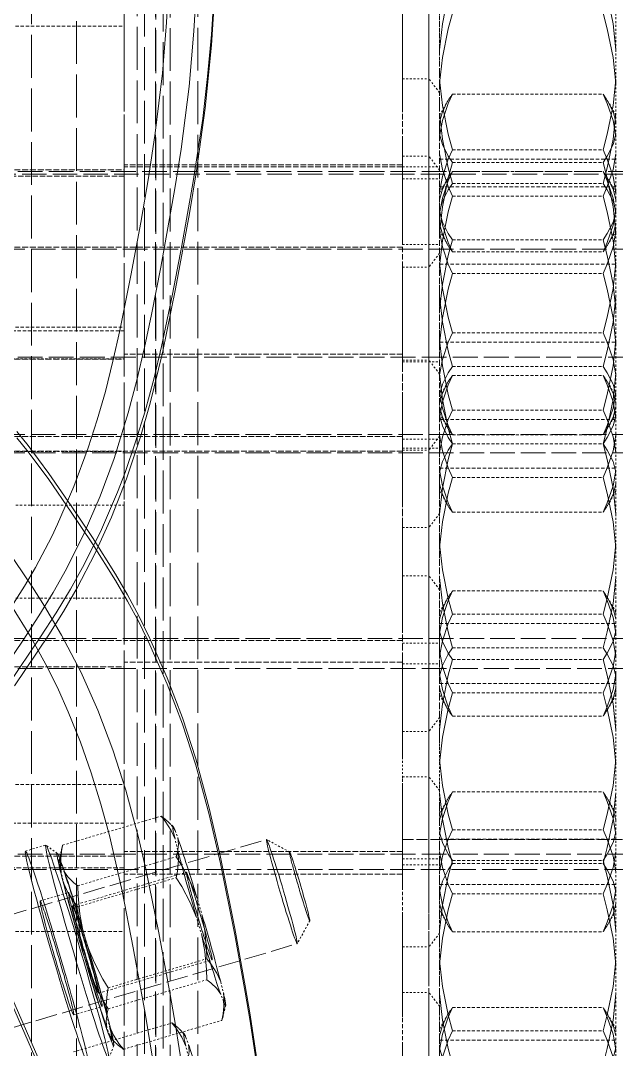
# Model space of a CAD drawing. Header units: millimetres. Extents: x 2647 to 34760, y 2046 to 24755.
# Drawn here: x 14327.1 to 14359.2, y 11666.8 to 11722.3 of the extents above; entities that cross this region are included whole.
import ezdxf

# ---------------------------------------------------------------- set-up
doc = ezdxf.new("R2010")
doc.units = ezdxf.units.MM
doc.linetypes.add('DASHED', pattern=[15, 12, -3])

# ---------------------------------------------------------------- blocks, each defined once
blk = doc.blocks.new('A$C637D7238')
at = {"color": 7, "linetype": 'DASHED', "lineweight": 13, "ltscale": 0.464721}
for p, q in [((198.301, 1132.197), (198.301, 1411.03)), ((213.301, 1132.197), (213.301, 1411.03))]:
    blk.add_line(p, q, dxfattribs=at)
at = {"color": 7, "linetype": 'DASHED', "lineweight": 13, "ltscale": 0.192323}
blk.add_line((193.301, 1399.766), (193.301, 1284.373), dxfattribs=at)
at = {"color": 7, "linetype": 'DASHED', "lineweight": 13, "ltscale": 0.192321}
blk.add_line((195.729, 1397.633), (195.729, 1282.241), dxfattribs=at)
at = {"color": 7, "linetype": 'DASHED', "lineweight": 13, "ltscale": 0.106987}
blk.add_line((198.301, 1316.909), (198.301, 1381.101), dxfattribs=at)
at = {"color": 7, "linetype": 'DASHED', "lineweight": 13, "ltscale": 0.192269}
for p, q in [((199.99, 1377.063), (199.99, 1261.701)), ((199.998, 1376.937), (199.998, 1261.576))]:
    blk.add_line(p, q, dxfattribs=at)
at = {"color": 7, "linetype": 'DASHED', "lineweight": 13, "ltscale": 0.192265}
blk.add_line((199.392, 1376.022), (199.392, 1260.663), dxfattribs=at)
at = {"color": 7, "linetype": 'DASHED', "lineweight": 13, "ltscale": 0.192257}
blk.add_line((199.004, 1374.23), (199.004, 1258.876), dxfattribs=at)
at = {"color": 7, "linetype": 'DASHED', "lineweight": 13, "ltscale": 0.192253}
blk.add_line((200.394, 1373.405), (200.394, 1258.054), dxfattribs=at)
at = {"color": 7, "linetype": 'DASHED', "lineweight": 13, "ltscale": 0.030065}
for p, q in [((214.725, 1348.834), (214.725, 1366.873)), ((214.725, 1346.873), (214.725, 1364.912)), ((214.725, 1334.808), (214.725, 1352.847)), ((214.725, 1332.847), (214.725, 1350.886)), ((214.725, 1312.207), (214.725, 1330.246)), ((214.725, 1310.246), (214.725, 1328.285))]:
    blk.add_line(p, q, dxfattribs=at)
at = {"color": 7, "linetype": 'DASHED', "lineweight": 13, "ltscale": 0.017611}
blk.add_line((215.301, 1355.505), (215.301, 1366.071), dxfattribs=at)
at = {"color": 7, "linetype": 'DASHED', "lineweight": 13, "ltscale": 0.19221}
for p, q in [((200.769, 1365.518), (200.769, 1250.192)), ((202.269, 1365.539), (202.269, 1250.213))]:
    blk.add_line(p, q, dxfattribs=at)
at = {"color": 7, "linetype": 'DASHED', "lineweight": 13, "ltscale": 0.016544}
blk.add_line((213.301, 1355.394), (213.301, 1365.321), dxfattribs=at)
at = {"color": 7, "linetype": 'DASHED', "lineweight": 13, "ltscale": 0.008855}
for p, q in [((215.301, 1358.576), (215.301, 1363.889)), ((224.801, 1358.576), (224.801, 1363.889)), ((215.301, 1348.72), (215.301, 1354.033)), ((224.801, 1348.72), (224.801, 1354.033)), ((215.301, 1333.565), (215.301, 1338.878)), ((224.801, 1333.565), (224.801, 1338.878)), ((215.301, 1311.121), (215.301, 1316.434)), ((224.801, 1311.121), (224.801, 1316.434))]:
    blk.add_line(p, q, dxfattribs=at)
at = {"color": 7, "linetype": 'DASHED', "lineweight": 13, "ltscale": 0.014882}
for p, q in [((189.372, 1359.856), (198.301, 1359.856)), ((189.372, 1343.63), (198.301, 1343.63)), ((198.301, 1343.432), (189.372, 1343.432)), ((189.372, 1318.995), (198.301, 1318.995)), ((198.301, 1316.909), (189.372, 1316.909)), ((189.372, 1311.076), (198.301, 1311.076))]:
    blk.add_line(p, q, dxfattribs=at)
at = {"color": 7, "linetype": 'DASHED', "lineweight": 13, "ltscale": 0.00266}
for p, q in [((215.301, 1358.576), (215.301, 1356.98)), ((224.801, 1358.576), (224.801, 1356.98)), ((215.301, 1348.72), (215.301, 1347.124)), ((224.801, 1348.72), (224.801, 1347.124)), ((215.301, 1333.565), (215.301, 1331.969)), ((224.801, 1333.565), (224.801, 1331.969)), ((215.301, 1321.949), (215.301, 1320.353)), ((224.801, 1321.949), (224.801, 1320.353)), ((215.301, 1311.121), (215.301, 1309.526)), ((224.801, 1311.121), (224.801, 1309.526))]:
    blk.add_line(p, q, dxfattribs=at)
at = {"color": 7, "linetype": 'DASHED', "lineweight": 13, "ltscale": 0.001383}
for p, q in [((213.301, 1356.188), (213.301, 1357.017)), ((213.301, 1341.032), (213.301, 1341.862))]:
    blk.add_line(p, q, dxfattribs=at)
at = {"color": 7, "linetype": 'DASHED', "lineweight": 13, "ltscale": 0.002374}
for p, q in [((213.301, 1357.017), (214.725, 1357.017)), ((213.301, 1352.847), (214.725, 1352.847)), ((213.301, 1346.873), (214.725, 1346.873)), ((213.301, 1341.862), (214.725, 1341.862)), ((213.301, 1337.017), (214.725, 1337.017)), ((213.301, 1332.847), (214.725, 1332.847)), ((213.301, 1330.246), (214.725, 1330.246)), ((213.301, 1321.862), (214.725, 1321.862)), ((213.301, 1319.418), (214.725, 1319.418)), ((213.301, 1310.246), (214.725, 1310.246)), ((213.301, 1307.801), (214.725, 1307.801))]:
    blk.add_line(p, q, dxfattribs=at)
at = {"color": 7, "linetype": 'DASHED', "lineweight": 13, "ltscale": 0.031951}
for p, q in [((214.725, 1337.847), (214.725, 1357.017)), ((214.725, 1337.017), (214.725, 1356.188))]:
    blk.add_line(p, q, dxfattribs=at)
at = {"color": 7, "linetype": 'DASHED', "lineweight": 13, "ltscale": 0.001576}
for p, q in [((215.301, 1356.267), (214.725, 1357.017)), ((215.301, 1352.097), (214.725, 1352.847)), ((215.301, 1347.623), (214.725, 1346.873)), ((215.301, 1341.112), (214.725, 1341.862)), ((215.301, 1337.767), (214.725, 1337.017)), ((215.301, 1333.597), (214.725, 1332.847)), ((215.301, 1329.496), (214.725, 1330.246)), ((215.301, 1310.996), (214.725, 1310.246)), ((215.301, 1307.051), (214.725, 1307.801))]:
    blk.add_line(p, q, dxfattribs=at)
at = {"color": 7, "linetype": 'DASHED', "lineweight": 13, "ltscale": 0.001188}
blk.add_line((215.301, 1356.267), (215.301, 1356.98), dxfattribs=at)
at = {"color": 7, "linetype": 'DASHED', "lineweight": 13, "ltscale": 0.003204}
blk.add_line((224.801, 1355.057), (224.801, 1356.98), dxfattribs=at)
at = {"color": 7, "linetype": 'DASHED', "lineweight": 13, "ltscale": 0.024785}
blk.add_line((213.301, 1341.317), (213.301, 1356.188), dxfattribs=at)
at = {"color": 7, "linetype": 'DASHED', "lineweight": 13, "ltscale": 0.001279}
for p, q in [((215.301, 1355.5), (215.301, 1356.267)), ((215.301, 1340.345), (215.301, 1341.112))]:
    blk.add_line(p, q, dxfattribs=at)
at = {"color": 7, "linetype": 'DASHED', "lineweight": 13, "ltscale": 0.001316}
for p, q in [((215.301, 1355.057), (215.696, 1355.741)), ((224.801, 1355.057), (224.406, 1355.741)), ((215.301, 1350.887), (215.696, 1351.571)), ((224.801, 1350.887), (224.406, 1351.571)), ((215.301, 1348.833), (215.696, 1348.149)), ((224.801, 1348.833), (224.406, 1348.149)), ((215.301, 1339.902), (215.696, 1340.586)), ((224.801, 1339.902), (224.406, 1340.586)), ((215.301, 1338.977), (215.696, 1338.293)), ((224.801, 1338.977), (224.406, 1338.293)), ((215.301, 1334.807), (215.696, 1334.123)), ((224.801, 1334.807), (224.406, 1334.123)), ((215.301, 1328.286), (215.696, 1328.97)), ((224.801, 1328.286), (224.406, 1328.97)), ((215.301, 1323.822), (215.696, 1323.138)), ((224.801, 1323.822), (224.406, 1323.138)), ((215.301, 1317.459), (215.696, 1318.143)), ((224.801, 1317.459), (224.406, 1318.143)), ((215.301, 1312.206), (215.696, 1311.522)), ((224.801, 1312.206), (224.406, 1311.522)), ((215.301, 1305.841), (215.696, 1306.525)), ((224.801, 1305.841), (224.406, 1306.525))]:
    blk.add_line(p, q, dxfattribs=at)
at = {"color": 7, "linetype": 'DASHED', "lineweight": 13, "ltscale": 0.013529}
for p, q in [((215.992, 1356.195), (224.109, 1356.195)), ((215.992, 1353.189), (224.109, 1353.189)), ((215.992, 1352.511), (224.109, 1352.511)), ((215.992, 1352.026), (224.109, 1352.026)), ((215.992, 1351.379), (224.109, 1351.379)), ((215.992, 1350.701), (224.109, 1350.701)), ((215.992, 1348.342), (224.109, 1348.342)), ((215.992, 1347.694), (224.109, 1347.694)), ((215.992, 1346.531), (224.109, 1346.531)), ((215.992, 1343.333), (224.109, 1343.333)), ((215.992, 1341.523), (224.109, 1341.523)), ((215.992, 1341.04), (224.109, 1341.04)), ((215.992, 1339.163), (224.109, 1339.163)), ((215.992, 1337.839), (224.109, 1337.839)), ((215.992, 1337.356), (224.109, 1337.356)), ((215.992, 1337.353), (224.109, 1337.353)), ((215.992, 1335.546), (224.109, 1335.546)), ((215.992, 1333.669), (224.109, 1333.669)), ((215.992, 1329.425), (224.109, 1329.425)), ((215.992, 1328.178), (224.109, 1328.178)), ((215.992, 1326.368), (224.109, 1326.368)), ((215.992, 1325.74), (224.109, 1325.74)), ((215.992, 1323.93), (224.109, 1323.93)), ((215.992, 1322.684), (224.109, 1322.684)), ((215.992, 1318.597), (224.109, 1318.597)), ((215.992, 1316.562), (224.109, 1316.562)), ((215.992, 1314.913), (224.109, 1314.913)), ((215.992, 1314.752), (224.109, 1314.752)), ((215.992, 1313.103), (224.109, 1313.103)), ((215.992, 1311.068), (224.109, 1311.068)), ((215.992, 1306.979), (224.109, 1306.979)), ((215.992, 1305.734), (224.109, 1305.734))]:
    blk.add_line(p, q, dxfattribs=at)
at = {"color": 7, "linetype": 'DASHED', "lineweight": 13, "ltscale": 0.025229}
blk.add_line((215.301, 1340.363), (215.301, 1355.5), dxfattribs=at)
at = {"color": 7, "linetype": 'DASHED', "lineweight": 13, "ltscale": 0.000639343}
for p, q in [((215.301, 1354.674), (215.301, 1355.057)), ((224.801, 1354.674), (224.801, 1355.057)), ((215.301, 1339.519), (215.301, 1339.902)), ((224.801, 1339.519), (224.801, 1339.902))]:
    blk.add_line(p, q, dxfattribs=at)
at = {"color": 7, "linetype": 'DASHED', "lineweight": 13, "ltscale": 0.001068}
for p, q in [((215.301, 1354.674), (215.301, 1354.033)), ((224.801, 1354.674), (224.801, 1354.033)), ((215.301, 1339.519), (215.301, 1338.878)), ((224.801, 1339.519), (224.801, 1338.878))]:
    blk.add_line(p, q, dxfattribs=at)
at = {"color": 7, "linetype": 'DASHED', "lineweight": 13, "ltscale": 0.015833}
for p, q in [((215.301, 1352.685), (224.801, 1352.685)), ((215.301, 1351.205), (224.801, 1351.205)), ((215.301, 1347.035), (224.801, 1347.035)), ((215.301, 1342.829), (224.801, 1342.829)), ((215.301, 1338.659), (224.801, 1338.659)), ((215.301, 1336.05), (224.801, 1336.05)), ((215.301, 1327.674), (224.801, 1327.674)), ((215.301, 1324.434), (224.801, 1324.434)), ((215.301, 1316.058), (224.801, 1316.058)), ((215.301, 1313.606), (224.801, 1313.606)), ((215.301, 1305.23), (224.801, 1305.23))]:
    blk.add_line(p, q, dxfattribs=at)
at = {"color": 7, "linetype": 'DASHED', "lineweight": 13, "ltscale": 0.111667}
for p, q in [((240.801, 1352.017), (173.801, 1352.017)), ((240.801, 1342.017), (173.801, 1342.017)), ((240.801, 1325.246), (173.801, 1325.246)), ((240.801, 1315.246), (173.801, 1315.246))]:
    blk.add_line(p, q, dxfattribs=at)
at = {"color": 7, "linetype": 'DASHED', "lineweight": 13, "ltscale": 0.11017}
for p, q in [((177.923, 1351.873), (244.025, 1351.873)), ((177.923, 1314.418), (244.025, 1314.418))]:
    blk.add_line(p, q, dxfattribs=at)
at = {"color": 7, "linetype": 'DASHED', "lineweight": 13, "ltscale": 0.026667}
for p, q in [((182.301, 1352.117), (198.301, 1352.117)), ((182.301, 1347.947), (198.301, 1347.947)), ((182.301, 1341.917), (198.301, 1341.917)), ((182.301, 1337.747), (198.301, 1337.747)), ((182.301, 1336.962), (198.301, 1336.962)), ((182.301, 1326.762), (198.301, 1326.762)), ((182.301, 1325.346), (198.301, 1325.346)), ((182.301, 1315.146), (198.301, 1315.146))]:
    blk.add_line(p, q, dxfattribs=at)
at = {"color": 7, "linetype": 'DASHED', "lineweight": 13, "ltscale": 0.025}
for p, q in [((213.301, 1352.386), (198.301, 1352.386)), ((213.301, 1352.275), (198.301, 1352.275)), ((213.301, 1347.947), (198.301, 1347.947)), ((213.301, 1342.186), (198.301, 1342.186)), ((213.301, 1337.747), (198.301, 1337.747)), ((213.301, 1336.962), (198.301, 1336.962)), ((213.301, 1326.762), (198.301, 1326.762)), ((213.301, 1325.583), (198.301, 1325.583)), ((213.301, 1315.383), (198.301, 1315.383)), ((213.301, 1314.172), (198.301, 1314.172))]:
    blk.add_line(p, q, dxfattribs=at)
at = {"color": 7, "linetype": 'DASHED', "lineweight": 13, "ltscale": 0.003333}
for p, q in [((213.301, 1352.267), (215.301, 1352.267)), ((213.301, 1351.623), (215.301, 1351.623)), ((213.301, 1348.097), (215.301, 1348.097)), ((213.301, 1341.767), (215.301, 1341.767)), ((213.301, 1337.597), (215.301, 1337.597)), ((213.301, 1337.112), (215.301, 1337.112)), ((213.301, 1326.612), (215.301, 1326.612)), ((213.301, 1325.496), (215.301, 1325.496)), ((213.301, 1314.996), (215.301, 1314.996)), ((213.301, 1314.668), (215.301, 1314.668))]:
    blk.add_line(p, q, dxfattribs=at)
at = {"color": 7, "linetype": 'DASHED', "lineweight": 13, "ltscale": 0.023993}
blk.add_line((198.301, 1351.773), (183.905, 1351.773), dxfattribs=at)
at = {"color": 7, "linetype": 'DASHED', "lineweight": 13, "ltscale": 0.11}
for p, q in [((240.801, 1347.847), (174.801, 1347.847)), ((240.801, 1337.847), (174.801, 1337.847)), ((240.801, 1336.862), (174.801, 1336.862)), ((240.801, 1326.862), (174.801, 1326.862))]:
    blk.add_line(p, q, dxfattribs=at)
at = {"color": 7, "linetype": 'DASHED', "lineweight": 13, "ltscale": 0.01002}
blk.add_line((215.301, 1341.112), (215.301, 1347.124), dxfattribs=at)
at = {"color": 7, "linetype": 'DASHED', "lineweight": 13, "ltscale": 0.010101}
for p, q in [((224.801, 1341.064), (224.801, 1347.124)), ((215.301, 1325.908), (215.301, 1331.969)), ((224.801, 1325.908), (224.801, 1331.969)), ((215.301, 1303.465), (215.301, 1309.526)), ((224.801, 1303.465), (224.801, 1309.526))]:
    blk.add_line(p, q, dxfattribs=at)
at = {"color": 7, "linetype": 'DASHED', "lineweight": 13, "ltscale": 0.010047}
for p, q in [((192.272, 1341.94), (198.301, 1341.94)), ((192.272, 1336.94), (198.301, 1336.94))]:
    blk.add_line(p, q, dxfattribs=at)
at = {"color": 7, "linetype": 'DASHED', "lineweight": 13, "ltscale": 0.03195}
for p, q in [((214.725, 1322.692), (214.725, 1341.862)), ((213.301, 1321.862), (213.301, 1341.032)), ((214.725, 1321.862), (214.725, 1341.032))]:
    blk.add_line(p, q, dxfattribs=at)
at = {"color": 7, "linetype": 'DASHED', "lineweight": 13, "ltscale": 0.001592}
for p, q in [((224.801, 1341.064), (224.801, 1340.108)), ((215.301, 1325.908), (215.301, 1324.953)), ((224.801, 1325.908), (224.801, 1324.953))]:
    blk.add_line(p, q, dxfattribs=at)
at = {"color": 7, "linetype": 'DASHED', "lineweight": 13, "ltscale": 0.029554}
blk.add_line((215.301, 1322.612), (215.301, 1340.345), dxfattribs=at)
at = {"color": 7, "linetype": 'DASHED', "lineweight": 13, "ltscale": 0.000343704}
blk.add_line((224.801, 1339.902), (224.801, 1340.108), dxfattribs=at)
at = {"color": 7, "linetype": 'DASHED', "lineweight": 13, "ltscale": 0.010105}
for p, q in [((192.238, 1334.047), (198.301, 1334.047)), ((192.238, 1329.047), (198.301, 1329.047))]:
    blk.add_line(p, q, dxfattribs=at)
at = {"color": 7, "linetype": 'DASHED', "lineweight": 13, "ltscale": 0.001886}
for p, q in [((215.301, 1323.822), (215.301, 1324.953)), ((224.801, 1323.822), (224.801, 1324.953))]:
    blk.add_line(p, q, dxfattribs=at)
at = {"color": 7, "linetype": 'DASHED', "lineweight": 13, "ltscale": 0.005132}
blk.add_line((224.801, 1321.949), (224.801, 1325.028), dxfattribs=at)
at = {"color": 7, "linetype": 'DASHED', "lineweight": 13, "ltscale": 0.001575}
for p, q in [((215.301, 1322.612), (214.725, 1321.862)), ((215.301, 1318.669), (214.725, 1319.418))]:
    blk.add_line(p, q, dxfattribs=at)
at = {"color": 7, "linetype": 'DASHED', "lineweight": 13, "ltscale": 0.009153}
blk.add_line((215.301, 1317.12), (215.301, 1322.612), dxfattribs=at)
at = {"color": 7, "linetype": 'DASHED', "lineweight": 13, "ltscale": 0.001105}
blk.add_line((215.301, 1321.949), (215.301, 1322.612), dxfattribs=at)
at = {"color": 7, "linetype": 'DASHED', "lineweight": 13, "ltscale": 0.005157}
blk.add_line((213.301, 1318.767), (213.301, 1321.862), dxfattribs=at)
at = {"color": 7, "linetype": 'DASHED', "lineweight": 13, "ltscale": 0.00282}
blk.add_line((215.301, 1318.661), (215.301, 1320.353), dxfattribs=at)
at = {"color": 7, "linetype": 'DASHED', "lineweight": 13, "ltscale": 0.004825}
blk.add_line((224.801, 1317.458), (224.801, 1320.353), dxfattribs=at)
at = {"color": 7, "linetype": 'DASHED', "lineweight": 13, "ltscale": 0.014781}
blk.add_line((213.301, 1310.55), (213.301, 1319.418), dxfattribs=at)
at = {"color": 7, "linetype": 'DASHED', "lineweight": 13, "ltscale": 0.018552}
for p, q in [((214.725, 1308.287), (214.725, 1319.418)), ((213.301, 1299.418), (213.301, 1310.55)), ((214.725, 1299.418), (214.725, 1310.55)), ((214.725, 1296.669), (214.725, 1307.801))]:
    blk.add_line(p, q, dxfattribs=at)
at = {"color": 7, "linetype": 'DASHED', "lineweight": 13, "ltscale": 0.11095}
blk.add_line((198.301, 1318.995), (198.301, 1252.425), dxfattribs=at)
at = {"color": 7, "linetype": 'DASHED', "lineweight": 13, "ltscale": 0.013673}
blk.add_line((215.301, 1310.465), (215.301, 1318.669), dxfattribs=at)
at = {"color": 7, "linetype": 'DASHED', "lineweight": 13, "ltscale": 0.009222}
for p, q in [((194.982, 1315.733), (200.29, 1317.295)), ((195.802, 1313.548), (201.109, 1315.111)), ((195.802, 1312.417), (201.109, 1313.979)), ((197.441, 1308.048), (202.749, 1309.611))]:
    blk.add_line(p, q, dxfattribs=at)
at = {"color": 7, "linetype": 'DASHED', "lineweight": 13, "ltscale": 0.000606412}
blk.add_line((200.936, 1316.733), (200.672, 1316.984), dxfattribs=at)
at = {"color": 7, "linetype": 'DASHED', "lineweight": 13, "ltscale": 0.000639725}
for p, q in [((215.301, 1317.075), (215.301, 1317.459)), ((224.801, 1317.075), (224.801, 1317.459))]:
    blk.add_line(p, q, dxfattribs=at)
at = {"color": 7, "linetype": 'DASHED', "lineweight": 13, "ltscale": 0.001067}
for p, q in [((215.301, 1317.075), (215.301, 1316.434)), ((224.801, 1317.075), (224.801, 1316.434))]:
    blk.add_line(p, q, dxfattribs=at)
at = {"color": 7, "linetype": 'DASHED', "lineweight": 13, "ltscale": 0.0006763}
blk.add_line((201.043, 1316.515), (201.185, 1316.135), dxfattribs=at)
at = {"color": 7, "linetype": 'DASHED', "lineweight": 13, "ltscale": 0.097866}
for p, q in [((149.641, 1299.457), (205.971, 1316.036)), ((151.293, 1293.841), (207.624, 1310.42))]:
    blk.add_line(p, q, dxfattribs=at)
at = {"color": 7, "linetype": 'DASHED', "lineweight": 13, "ltscale": 0.000989829}
blk.add_line((201.185, 1315.471), (201.043, 1316.047), dxfattribs=at)
at = {"color": 7, "linetype": 'DASHED', "lineweight": 13, "ltscale": 0.002355}
blk.add_line((207.215, 1315.358), (205.975, 1316.035), dxfattribs=at)
at = {"color": 7, "linetype": 'DASHED', "lineweight": 13, "ltscale": 0.05}
blk.add_line((213.301, 1316.03), (243.301, 1316.03), dxfattribs=at)
at = {"color": 7, "linetype": 'DASHED', "lineweight": 13, "ltscale": 0.001898}
blk.add_line((192.979, 1315.415), (194.072, 1315.737), dxfattribs=at)
at = {"color": 7, "linetype": 'DASHED', "lineweight": 13, "ltscale": 0.001259}
for p, q in [((194.691, 1315.289), (194.081, 1315.734)), ((197.737, 1304.937), (197.466, 1304.232))]:
    blk.add_line(p, q, dxfattribs=at)
at = {"color": 7, "linetype": 'DASHED', "lineweight": 13, "ltscale": 0.001123}
for p, q in [((194.782, 1314.922), (194.94, 1315.576)), ((203.769, 1307.106), (203.611, 1306.451))]:
    blk.add_line(p, q, dxfattribs=at)
at = {"color": 7, "linetype": 'DASHED', "lineweight": 13, "ltscale": 0.000270102}
for p, q in [((194.94, 1315.576), (194.982, 1315.733)), ((203.611, 1306.451), (203.569, 1306.295))]:
    blk.add_line(p, q, dxfattribs=at)
at = {"color": 7, "linetype": 'DASHED', "lineweight": 13, "ltscale": 0.020603}
blk.add_line((198.301, 1314.519), (185.939, 1314.519), dxfattribs=at)
at = {"color": 7, "linetype": 'DASHED', "lineweight": 13, "ltscale": 0.00067601}
for p, q in [((194.906, 1314.709), (195.049, 1314.329)), ((201.626, 1305.374), (201.768, 1304.994))]:
    blk.add_line(p, q, dxfattribs=at)
at = {"color": 7, "linetype": 'DASHED', "lineweight": 13, "ltscale": 0.000989504}
blk.add_line((195.049, 1313.665), (194.906, 1314.241), dxfattribs=at)
at = {"color": 7, "linetype": 'DASHED', "lineweight": 13, "ltscale": 0.010661}
for p, q in [((195.513, 1312.47), (201.649, 1314.276)), ((196.901, 1307.752), (203.038, 1309.558))]:
    blk.add_line(p, q, dxfattribs=at)
at = {"color": 7, "linetype": 'DASHED', "lineweight": 13, "ltscale": 0.002665}
for p, q in [((193.77, 1312.729), (195.304, 1313.181)), ((195.576, 1306.59), (197.111, 1307.041))]:
    blk.add_line(p, q, dxfattribs=at)
at = {"color": 7, "linetype": 'DASHED', "lineweight": 13, "ltscale": 0.001663}
for p, q in [((202.201, 1312.961), (202.486, 1312.004)), ((202.486, 1310.873), (202.201, 1311.829)), ((196.065, 1311.155), (196.35, 1310.198)), ((196.35, 1309.067), (196.065, 1310.023))]:
    blk.add_line(p, q, dxfattribs=at)
at = {"color": 7, "linetype": 'DASHED', "lineweight": 13, "ltscale": 0.002354}
blk.add_line((208.302, 1311.663), (207.626, 1310.422), dxfattribs=at)
at = {"color": 7, "linetype": 'DASHED', "lineweight": 13, "ltscale": 0.017161}
blk.add_line((215.301, 1300.169), (215.301, 1310.465), dxfattribs=at)
at = {"color": 7, "linetype": 'DASHED', "lineweight": 13, "ltscale": 0.009221}
for p, q in [((197.441, 1306.917), (202.749, 1308.479)), ((195.565, 1304.592), (200.873, 1306.154)), ((198.261, 1304.733), (203.569, 1306.295))]:
    blk.add_line(p, q, dxfattribs=at)
at = {"color": 7, "linetype": 'DASHED', "lineweight": 13, "ltscale": 0.000989459}
blk.add_line((203.502, 1308.363), (203.645, 1307.786), dxfattribs=at)
at = {"color": 7, "linetype": 'DASHED', "lineweight": 13, "ltscale": 0.000675943}
blk.add_line((203.645, 1307.319), (203.502, 1307.699), dxfattribs=at)
at = {"color": 7, "linetype": 'DASHED', "lineweight": 13, "ltscale": 0.000989875}
for p, q in [((197.366, 1306.557), (197.508, 1305.98)), ((201.768, 1304.33), (201.626, 1304.906))]:
    blk.add_line(p, q, dxfattribs=at)
at = {"color": 7, "linetype": 'DASHED', "lineweight": 13, "ltscale": 0.000676367}
blk.add_line((197.508, 1305.513), (197.366, 1305.893), dxfattribs=at)
at = {"color": 7, "linetype": 'DASHED', "lineweight": 13, "ltscale": 0.000606537}
blk.add_line((201.519, 1305.591), (201.255, 1305.843), dxfattribs=at)
at = {"color": 7, "linetype": 'DASHED', "lineweight": 13, "ltscale": 0.000606274}
blk.add_line((197.615, 1305.295), (197.878, 1305.044), dxfattribs=at)
at = {"color": 7, "linetype": 'DASHED', "lineweight": 13}
for points in [[(161.196, 1362.111), (165.151, 1356.26), (169.031, 1350.337), (172.809, 1344.345), (175.945, 1339.157), (178.971, 1333.925), (181.698, 1328.994), (184.328, 1324.025), (186.864, 1319.016), (189.332, 1313.918), (191.694, 1308.795), (193.95, 1303.602), (195.734, 1299.222), (197.414, 1294.8), (198.968, 1290.355), (200.434, 1285.732), (201.754, 1281.072), (202.924, 1276.37), (203.451, 1274), (203.94, 1271.619), (204.389, 1269.229)], [(161.196, 1361.771), (165.151, 1355.921), (169.031, 1349.998), (172.809, 1344.006), (175.945, 1338.818), (178.971, 1333.585), (181.698, 1328.654), (184.328, 1323.685), (186.864, 1318.676), (189.332, 1313.579), (191.694, 1308.456), (193.95, 1303.263), (195.734, 1298.882), (197.414, 1294.461), (198.968, 1290.015), (200.434, 1285.393), (201.754, 1280.732), (202.924, 1276.03), (203.451, 1273.661), (203.94, 1271.28), (204.389, 1268.889)], [(203.151, 1361.649), (203.003, 1359.397), (202.796, 1357.149), (202.529, 1354.884), (202.019, 1351.482), (201.403, 1348.031), (200.897, 1345.408), (200.308, 1342.598), (199.89, 1340.841), (199.425, 1339.113), (198.917, 1337.46), (198.343, 1335.808), (197.937, 1334.751), (197.073, 1332.735), (196.139, 1330.845), (195.407, 1329.532), (194.626, 1328.249), (193.783, 1326.948), (192.042, 1324.374)], [(192.211, 1328.545), (192.929, 1329.691), (193.515, 1330.692), (194.396, 1332.364), (194.713, 1333.023), (195.593, 1335.057), (196.365, 1337.142), (196.85, 1338.653), (197.283, 1340.18), (197.692, 1341.81), (198.06, 1343.452), (198.658, 1346.414), (199.195, 1349.273), (199.611, 1351.677), (199.974, 1354.086), (200.359, 1357.322), (200.585, 1360.049), (200.722, 1362.784)], [(202.215, 1362.559), (202.056, 1359.582), (201.794, 1356.612), (201.369, 1353.23), (201.037, 1351.105), (200.273, 1346.874), (199.774, 1344.326), (199.398, 1342.548), (198.984, 1340.777), (198.519, 1339.016), (197.751, 1336.559), (196.999, 1334.532), (196.147, 1332.549), (195.19, 1330.624), (194.466, 1329.338), (193.694, 1328.08), (192.846, 1326.777), (191.173, 1324.31)], [(203.151, 1361.079), (203.003, 1358.827), (202.669, 1355.444), (202.204, 1352.066), (201.821, 1349.759), (201.067, 1345.707), (200.357, 1342.251), (199.702, 1339.55), (199.185, 1337.738), (198.426, 1335.469), (197.616, 1333.401), (196.724, 1331.431), (195.766, 1329.595), (195.022, 1328.32), (194.235, 1327.071), (192.387, 1324.309)], [(215.301, 1358.576), (215.451, 1359.978), (215.763, 1361.518), (215.992, 1362.367)], [(224.801, 1358.576), (224.65, 1359.978), (224.338, 1361.518), (224.109, 1362.367)], [(215.301, 1356.766), (215.451, 1358.168), (215.763, 1359.708), (215.992, 1360.557)], [(224.801, 1356.766), (224.65, 1358.168), (224.338, 1359.708), (224.109, 1360.557)], [(215.301, 1356.98), (215.451, 1355.578), (215.763, 1354.037), (215.992, 1353.189)], [(224.801, 1356.98), (224.65, 1355.578), (224.338, 1354.037), (224.109, 1353.189)], [(215.301, 1353.926), (215.451, 1354.766), (215.763, 1355.687), (215.992, 1356.195)], [(215.301, 1354.674), (215.432, 1355.186), (215.696, 1355.741)], [(224.801, 1353.926), (224.65, 1354.766), (224.338, 1355.687), (224.109, 1356.195)], [(224.801, 1354.674), (224.669, 1355.186), (224.406, 1355.741)], [(215.301, 1355.17), (215.451, 1353.767), (215.763, 1352.227), (215.992, 1351.379)], [(224.801, 1355.17), (224.65, 1353.767), (224.338, 1352.227), (224.109, 1351.379)], [(215.301, 1354.033), (215.451, 1353.47), (215.763, 1352.852), (215.992, 1352.511)], [(224.801, 1354.033), (224.65, 1353.47), (224.338, 1352.852), (224.109, 1352.511)], [(215.301, 1350.919), (215.451, 1351.759), (215.763, 1352.681), (215.992, 1353.189)], [(215.301, 1352.971), (215.451, 1352.131), (215.763, 1351.209), (215.992, 1350.701)], [(224.801, 1350.919), (224.65, 1351.759), (224.338, 1352.681), (224.109, 1353.189)], [(224.801, 1352.971), (224.65, 1352.131), (224.338, 1351.209), (224.109, 1350.701)], [(215.301, 1348.72), (215.451, 1350.122), (215.763, 1351.663), (215.992, 1352.511)], [(224.801, 1348.72), (224.65, 1350.122), (224.338, 1351.663), (224.109, 1352.511)], [(215.301, 1349.756), (215.451, 1350.596), (215.763, 1351.517), (215.992, 1352.026)], [(224.801, 1349.756), (224.65, 1350.596), (224.338, 1351.517), (224.109, 1352.026)], [(215.301, 1350.504), (215.432, 1351.016), (215.696, 1351.571)], [(215.301, 1349.857), (215.451, 1350.42), (215.763, 1351.038), (215.992, 1351.379)], [(224.801, 1349.857), (224.65, 1350.42), (224.338, 1351.038), (224.109, 1351.379)], [(224.801, 1350.504), (224.669, 1351.016), (224.406, 1351.571)], [(215.301, 1346.91), (215.451, 1348.312), (215.763, 1349.853), (215.992, 1350.701)], [(224.801, 1346.91), (224.65, 1348.312), (224.338, 1349.853), (224.109, 1350.701)], [(215.301, 1349.964), (215.451, 1349.125), (215.763, 1348.203), (215.992, 1347.694)], [(215.301, 1349.863), (215.451, 1349.3), (215.763, 1348.682), (215.992, 1348.342)], [(224.801, 1349.964), (224.65, 1349.125), (224.338, 1348.203), (224.109, 1347.694)], [(224.801, 1349.863), (224.65, 1349.3), (224.338, 1348.682), (224.109, 1348.342)], [(215.301, 1349.216), (215.432, 1348.704), (215.696, 1348.149)], [(224.801, 1349.216), (224.669, 1348.704), (224.406, 1348.149)], [(215.301, 1348.801), (215.451, 1347.961), (215.763, 1347.039), (215.992, 1346.531)], [(224.801, 1348.801), (224.65, 1347.961), (224.338, 1347.039), (224.109, 1346.531)], [(215.301, 1344.55), (215.451, 1345.953), (215.763, 1347.493), (215.992, 1348.342)], [(224.801, 1344.55), (224.65, 1345.953), (224.338, 1347.493), (224.109, 1348.342)], [(215.301, 1347.124), (215.451, 1345.722), (215.763, 1344.182), (215.992, 1343.333)], [(224.801, 1347.124), (224.65, 1345.722), (224.338, 1344.182), (224.109, 1343.333)], [(215.301, 1342.74), (215.451, 1344.142), (215.763, 1345.683), (215.992, 1346.531)], [(224.801, 1342.74), (224.65, 1344.142), (224.338, 1345.683), (224.109, 1346.531)], [(215.301, 1345.314), (215.451, 1343.912), (215.763, 1342.372), (215.992, 1341.523)], [(224.801, 1345.314), (224.65, 1343.912), (224.338, 1342.372), (224.109, 1341.523)], [(215.301, 1341.064), (215.451, 1341.903), (215.763, 1342.825), (215.992, 1343.333)], [(224.801, 1341.064), (224.65, 1341.903), (224.338, 1342.825), (224.109, 1343.333)], [(205.427, 1304.31), (205.084, 1306.593), (204.822, 1308.149), (204.254, 1311.239), (203.489, 1315.077), (202.881, 1317.729), (202.155, 1320.387), (201.439, 1322.583), (200.617, 1324.747), (199.685, 1326.868), (199.101, 1328.058), (198.486, 1329.211), (197.837, 1330.337), (196.591, 1332.311), (195.446, 1334.015), (194.239, 1335.762), (193.12, 1337.265), (192.513, 1338.009)], [(215.301, 1342.954), (215.451, 1341.552), (215.763, 1340.012), (215.992, 1339.163)], [(224.801, 1342.954), (224.65, 1341.552), (224.338, 1340.012), (224.109, 1339.163)], [(205.427, 1303.971), (205.084, 1306.253), (204.822, 1307.81), (204.254, 1310.9), (203.489, 1314.737), (202.881, 1317.39), (202.155, 1320.047), (201.439, 1322.244), (200.617, 1324.408), (199.685, 1326.529), (199.101, 1327.719), (198.486, 1328.872), (197.837, 1329.997), (196.591, 1331.971), (195.446, 1333.675), (194.239, 1335.423), (193.12, 1336.925), (192.513, 1337.67)], [(215.301, 1340.001), (215.451, 1340.564), (215.763, 1341.182), (215.992, 1341.523)], [(224.801, 1340.001), (224.65, 1340.564), (224.338, 1341.182), (224.109, 1341.523)], [(215.301, 1341.144), (215.451, 1339.742), (215.763, 1338.202), (215.992, 1337.353)], [(215.301, 1338.771), (215.451, 1339.61), (215.763, 1340.532), (215.992, 1341.04)], [(224.801, 1341.144), (224.65, 1339.742), (224.338, 1338.202), (224.109, 1337.353)], [(224.801, 1338.771), (224.65, 1339.61), (224.338, 1340.532), (224.109, 1341.04)], [(215.301, 1339.519), (215.432, 1340.031), (215.696, 1340.586)], [(224.801, 1339.519), (224.669, 1340.031), (224.406, 1340.586)], [(215.301, 1340.108), (215.451, 1339.269), (215.763, 1338.347), (215.992, 1337.839)], [(224.801, 1340.108), (224.65, 1339.269), (224.338, 1338.347), (224.109, 1337.839)], [(215.301, 1339.361), (215.432, 1338.848), (215.696, 1338.293)], [(215.301, 1336.894), (215.451, 1337.733), (215.763, 1338.655), (215.992, 1339.163)], [(224.801, 1336.894), (224.65, 1337.733), (224.338, 1338.655), (224.109, 1339.163)], [(224.801, 1339.361), (224.669, 1338.848), (224.406, 1338.293)], [(215.301, 1338.878), (215.451, 1338.315), (215.763, 1337.697), (215.992, 1337.356)], [(224.801, 1338.878), (224.65, 1338.315), (224.338, 1337.697), (224.109, 1337.356)], [(201.452, 1303.521), (201.068, 1306.026), (200.782, 1307.691), (200.161, 1311.009), (199.462, 1314.438), (199.069, 1316.144), (198.388, 1318.691), (197.687, 1320.863), (196.877, 1322.996), (195.956, 1325.068), (194.928, 1327.053), (194.005, 1328.61), (193.349, 1329.636), (191.933, 1331.741)], [(215.301, 1337.816), (215.451, 1336.976), (215.763, 1336.054), (215.992, 1335.546)], [(224.801, 1337.816), (224.65, 1336.976), (224.338, 1336.054), (224.109, 1335.546)], [(215.301, 1333.565), (215.451, 1334.967), (215.763, 1336.507), (215.992, 1337.356)], [(215.301, 1335.831), (215.451, 1336.394), (215.763, 1337.012), (215.992, 1337.353)], [(224.801, 1333.565), (224.65, 1334.967), (224.338, 1336.507), (224.109, 1337.356)], [(224.801, 1335.831), (224.65, 1336.394), (224.338, 1337.012), (224.109, 1337.353)], [(199.814, 1304.357), (199.436, 1306.687), (198.788, 1310.206), (198.183, 1313.25), (197.856, 1314.755), (197.5, 1316.245), (197.043, 1317.944), (196.525, 1319.626), (195.939, 1321.286), (195.286, 1322.913), (194.755, 1324.105), (194.188, 1325.263), (193.251, 1326.965), (192.217, 1328.631), (190.974, 1330.492), (189.962, 1331.965), (188.908, 1333.405), (188.066, 1334.426), (187.206, 1335.312), (186.501, 1335.902), (185.803, 1336.354), (185.248, 1336.612), (184.7, 1336.772), (184.178, 1336.837)], [(215.301, 1335.938), (215.451, 1335.099), (215.763, 1334.177), (215.992, 1333.669)], [(224.801, 1335.938), (224.65, 1335.099), (224.338, 1334.177), (224.109, 1333.669)], [(215.301, 1331.755), (215.451, 1333.157), (215.763, 1334.697), (215.992, 1335.546)], [(224.801, 1331.755), (224.65, 1333.157), (224.338, 1334.697), (224.109, 1335.546)], [(215.301, 1335.191), (215.432, 1334.678), (215.696, 1334.123)], [(224.801, 1335.191), (224.669, 1334.678), (224.406, 1334.123)], [(215.301, 1331.969), (215.451, 1330.567), (215.763, 1329.027), (215.992, 1328.178)], [(224.801, 1331.969), (224.65, 1330.567), (224.338, 1329.027), (224.109, 1328.178)], [(215.301, 1330.159), (215.451, 1328.757), (215.763, 1327.217), (215.992, 1326.368)], [(224.801, 1330.159), (224.65, 1328.757), (224.338, 1327.217), (224.109, 1326.368)], [(215.301, 1327.155), (215.451, 1327.995), (215.763, 1328.917), (215.992, 1329.425)], [(224.801, 1327.155), (224.65, 1327.995), (224.338, 1328.917), (224.109, 1329.425)], [(215.301, 1327.903), (215.432, 1328.415), (215.696, 1328.97)], [(224.801, 1327.903), (224.669, 1328.415), (224.406, 1328.97)], [(215.301, 1325.908), (215.451, 1326.748), (215.763, 1327.67), (215.992, 1328.178)], [(224.801, 1325.908), (224.65, 1326.748), (224.338, 1327.67), (224.109, 1328.178)], [(215.301, 1327.262), (215.451, 1326.699), (215.763, 1326.081), (215.992, 1325.74)], [(224.801, 1327.262), (224.65, 1326.699), (224.338, 1326.081), (224.109, 1325.74)], [(215.301, 1324.846), (215.451, 1325.409), (215.763, 1326.027), (215.992, 1326.368)], [(224.801, 1324.846), (224.65, 1325.409), (224.338, 1326.027), (224.109, 1326.368)], [(215.301, 1326.2), (215.451, 1325.36), (215.763, 1324.438), (215.992, 1323.93)], [(224.801, 1326.2), (224.65, 1325.36), (224.338, 1324.438), (224.109, 1323.93)], [(215.301, 1321.949), (215.451, 1323.352), (215.763, 1324.892), (215.992, 1325.74)], [(224.801, 1321.949), (224.65, 1323.352), (224.338, 1324.892), (224.109, 1325.74)], [(215.301, 1324.953), (215.451, 1324.114), (215.763, 1323.192), (215.992, 1322.684)], [(224.801, 1324.953), (224.65, 1324.114), (224.338, 1323.192), (224.109, 1322.684)], [(215.301, 1324.205), (215.432, 1323.693), (215.696, 1323.138)], [(224.801, 1324.205), (224.669, 1323.693), (224.406, 1323.138)], [(215.301, 1320.139), (215.451, 1321.542), (215.763, 1323.082), (215.992, 1323.93)], [(224.801, 1320.139), (224.65, 1321.542), (224.338, 1323.082), (224.109, 1323.93)], [(215.301, 1320.353), (215.451, 1318.951), (215.763, 1317.411), (215.992, 1316.562)], [(224.801, 1320.353), (224.65, 1318.951), (224.338, 1317.411), (224.109, 1316.562)], [(215.301, 1316.327), (215.451, 1317.167), (215.763, 1318.089), (215.992, 1318.597)], [(215.301, 1318.543), (215.451, 1317.141), (215.763, 1315.601), (215.992, 1314.752)], [(215.301, 1317.075), (215.432, 1317.587), (215.696, 1318.143)], [(224.801, 1316.327), (224.65, 1317.167), (224.338, 1318.089), (224.109, 1318.597)], [(224.801, 1318.543), (224.65, 1317.141), (224.338, 1315.601), (224.109, 1314.752)], [(224.801, 1317.075), (224.669, 1317.587), (224.406, 1318.143)], [(201.043, 1316.047), (200.827, 1316.527), (200.502, 1317.029), (200.29, 1317.295)], [(215.301, 1314.293), (215.451, 1315.132), (215.763, 1316.054), (215.992, 1316.562)], [(215.301, 1316.434), (215.451, 1315.871), (215.763, 1315.253), (215.992, 1314.913)], [(224.801, 1314.293), (224.65, 1315.132), (224.338, 1316.054), (224.109, 1316.562)], [(224.801, 1316.434), (224.65, 1315.871), (224.338, 1315.253), (224.109, 1314.913)], [(201.185, 1316.135), (201.22, 1315.775), (201.171, 1315.353), (201.109, 1315.111)], [(194.906, 1314.241), (194.871, 1314.774), (194.92, 1315.386), (194.982, 1315.733)], [(194.906, 1314.709), (194.871, 1315.069), (194.94, 1315.576)], [(201.185, 1315.471), (201.22, 1314.938), (201.171, 1314.326), (201.109, 1313.979)], [(215.301, 1315.372), (215.451, 1314.533), (215.763, 1313.611), (215.992, 1313.103)], [(224.801, 1315.372), (224.65, 1314.533), (224.338, 1313.611), (224.109, 1313.103)], [(202.201, 1312.961), (201.86, 1313.774), (201.398, 1314.643), (201.109, 1315.111)], [(215.301, 1311.121), (215.451, 1312.524), (215.763, 1314.064), (215.992, 1314.913)], [(215.301, 1313.23), (215.451, 1313.793), (215.763, 1314.411), (215.992, 1314.752)], [(224.801, 1311.121), (224.65, 1312.524), (224.338, 1314.064), (224.109, 1314.913)], [(224.801, 1313.23), (224.65, 1313.793), (224.338, 1314.411), (224.109, 1314.752)], [(195.049, 1314.329), (195.264, 1314.022), (195.589, 1313.71), (195.802, 1313.548)], [(195.049, 1313.665), (195.264, 1313.185), (195.589, 1312.684), (195.802, 1312.417)], [(202.201, 1311.829), (201.86, 1312.643), (201.398, 1313.511), (201.109, 1313.979)], [(196.065, 1311.155), (195.904, 1312.021), (195.816, 1313), (195.802, 1313.548)], [(215.301, 1313.337), (215.451, 1312.498), (215.763, 1311.576), (215.992, 1311.068)], [(215.301, 1309.311), (215.451, 1310.714), (215.763, 1312.254), (215.992, 1313.103)], [(224.801, 1313.337), (224.65, 1312.498), (224.338, 1311.576), (224.109, 1311.068)], [(224.801, 1309.311), (224.65, 1310.714), (224.338, 1312.254), (224.109, 1313.103)], [(215.301, 1312.59), (215.432, 1312.077), (215.696, 1311.522)], [(224.801, 1312.59), (224.669, 1312.077), (224.406, 1311.522)], [(196.065, 1310.023), (195.904, 1310.89), (195.816, 1311.869), (195.802, 1312.417)], [(202.486, 1312.004), (202.647, 1311.138), (202.735, 1310.159), (202.749, 1309.611)], [(202.486, 1310.873), (202.647, 1310.007), (202.735, 1309.028), (202.749, 1308.479)], [(196.35, 1310.198), (196.69, 1309.385), (197.153, 1308.517), (197.441, 1308.048)], [(203.502, 1308.363), (203.287, 1308.843), (202.962, 1309.344), (202.749, 1309.611)], [(215.301, 1309.526), (215.451, 1308.123), (215.763, 1306.583), (215.992, 1305.734)], [(224.801, 1309.526), (224.65, 1308.123), (224.338, 1306.583), (224.109, 1305.734)], [(196.35, 1309.067), (196.69, 1308.254), (197.153, 1307.385), (197.441, 1306.917)], [(203.502, 1307.699), (203.287, 1308.006), (202.962, 1308.318), (202.749, 1308.479)], [(197.366, 1306.557), (197.331, 1307.09), (197.38, 1307.701), (197.441, 1308.048)], [(203.645, 1307.786), (203.68, 1307.253), (203.63, 1306.642), (203.569, 1306.295)], [(215.301, 1307.716), (215.451, 1306.313), (215.763, 1304.773), (215.992, 1303.924)], [(224.801, 1307.716), (224.65, 1306.313), (224.338, 1304.773), (224.109, 1303.924)], [(203.645, 1307.319), (203.68, 1306.959), (203.611, 1306.451)], [(215.301, 1304.71), (215.451, 1305.549), (215.763, 1306.471), (215.992, 1306.979)], [(224.801, 1304.71), (224.65, 1305.549), (224.338, 1306.471), (224.109, 1306.979)], [(197.366, 1305.893), (197.331, 1306.253), (197.38, 1306.675), (197.441, 1306.917)], [(215.301, 1305.457), (215.432, 1305.97), (215.696, 1306.525)], [(224.801, 1305.457), (224.669, 1305.97), (224.406, 1306.525)], [(197.508, 1305.98), (197.724, 1305.5), (198.048, 1304.999), (198.261, 1304.733)], [(201.626, 1304.906), (201.41, 1305.386), (201.085, 1305.888), (200.873, 1306.154)], [(215.301, 1303.465), (215.451, 1304.304), (215.763, 1305.226), (215.992, 1305.734)], [(224.801, 1303.465), (224.65, 1304.304), (224.338, 1305.226), (224.109, 1305.734)], [(201.768, 1304.994), (201.803, 1304.634), (201.754, 1304.212), (201.693, 1303.97)], [(215.301, 1304.817), (215.451, 1304.254), (215.763, 1303.635), (215.992, 1303.295)], [(224.801, 1304.817), (224.65, 1304.254), (224.338, 1303.635), (224.109, 1303.295)]]:
    blk.add_lwpolyline(points, dxfattribs=at)
for centre, radius, start, end in [((220.263, 1353.082), 5.285, 143.9045, 149.7877), ((219.839, 1353.082), 5.285, 30.2123, 36.0955), ((220.263, 1348.912), 5.285, 143.9045, 149.7877), ((219.839, 1348.912), 5.285, 30.2123, 36.0955), ((220.263, 1350.808), 5.285, 210.2123, 216.0955), ((219.839, 1350.808), 5.285, 323.9045, 329.7877), ((220.263, 1337.927), 5.285, 143.9045, 149.7877), ((219.839, 1337.927), 5.285, 30.2123, 36.0955), ((220.263, 1340.952), 5.285, 210.2123, 216.0955), ((219.839, 1340.952), 5.285, 323.9045, 329.7877), ((220.263, 1336.783), 5.285, 210.2123, 216.0955), ((219.839, 1336.783), 5.285, 323.9045, 329.7877), ((220.263, 1326.311), 5.285, 143.9045, 149.7877), ((219.839, 1326.311), 5.285, 30.2123, 36.0955), ((220.263, 1325.797), 5.285, 210.2123, 216.0955), ((219.839, 1325.797), 5.285, 323.9045, 329.7877), ((220.263, 1315.483), 5.285, 143.9045, 149.7877), ((219.839, 1315.483), 5.285, 30.2123, 36.0955), ((198.333, 1314.495), 3.416, 46.7741, 55.0575), ((199.363, 1315.566), 1.93, 29.4635, 47.2747), ((220.263, 1314.181), 5.285, 210.2123, 216.0955), ((219.839, 1314.181), 5.285, 323.9045, 329.7877), ((220.263, 1303.865), 5.285, 143.9045, 149.7877), ((219.839, 1303.865), 5.285, 30.2123, 36.0955), ((198.916, 1303.353), 3.416, 46.7741, 55.0575), ((199.188, 1306.462), 1.93, 209.4635, 227.2747), ((199.946, 1304.425), 1.93, 29.4635, 47.2747), ((200.218, 1307.533), 3.416, 226.7741, 235.0575)]:
    blk.add_arc(centre, radius, start, end, dxfattribs=at)
for centre, major_axis, start_param, end_param in [((202.344, 1311.917), (1.419, -4.821), 3.085884, 3.673889), ((202.344, 1311.917), (1.419, -4.821), 2.826775, 3.085884), ((202.344, 1311.917), (1.419, -4.821), 1.779577, 2.626691), ((206.798, 1313.228), (0.826, -2.808), 3.141557, 6.283149), ((206.798, 1313.228), (0.826, -2.808), 3.109426, 3.141557), ((206.798, 1313.228), (0.826, -2.808), 0.032234, 3.109426), ((194.673, 1309.659), (1.694, -5.756), 3.141557, 6.283149), ((194.673, 1309.659), (1.694, -5.756), 1.679536, 3.141557), ((195.766, 1309.981), (1.694, -5.756), 3.141557, 6.283149), ((195.766, 1309.981), (1.694, -5.756), 3.099596, 3.141557), ((195.766, 1309.981), (1.694, -5.756), 0.041968, 3.099596), ((196.207, 1310.111), (1.525, -5.18), 3.099596, 4.821128), ((196.207, 1310.111), (1.525, -5.18), 0.041968, 3.099596), ((202.344, 1311.917), (1.419, -4.821), 3.873972, 4.721087), ((207.756, 1313.51), (0.544, -1.848), 3.109426, 4.821128), ((207.756, 1313.51), (0.544, -1.848), 0.032234, 3.109426), ((196.207, 1310.111), (1.419, -4.821), 3.197302, 3.673889), ((196.207, 1310.111), (1.419, -4.821), 2.826775, 3.197302), ((196.207, 1310.111), (1.419, -4.821), 1.779577, 2.626691), ((202.344, 1311.917), (0.694, -2.359), 3.141557, 4.821128), ((202.344, 1311.917), (0.694, -2.359), 6.283149, 9.424742), ((196.207, 1310.111), (1.419, -4.821), 3.873972, 4.721087), ((196.207, 1310.111), (0.904, -3.07), 3.141557, 4.821128), ((196.207, 1310.111), (0.904, -3.07), 6.283149, 9.424742), ((207.756, 1313.51), (0.544, -1.848), 4.821128, 6.315419), ((194.673, 1309.659), (0.904, -3.07), 3.141557, 4.821128), ((194.673, 1309.659), (0.904, -3.07), 6.283149, 9.424742), ((196.207, 1310.111), (0.694, -2.359), 3.141557, 4.821128), ((196.207, 1310.111), (0.694, -2.359), 6.283149, 9.424742), ((202.344, 1311.917), (1.419, -4.821), 0.73238, 1.579494), ((202.344, 1311.917), (0.694, -2.359), 4.821128, 6.283149), ((202.344, 1311.917), (1.419, -4.821), 4.92117, 5.768284), ((194.673, 1309.659), (1.694, -5.756), 6.283149, 7.962721), ((206.798, 1313.228), (0.826, -2.808), 6.283149, 6.315419), ((196.207, 1310.111), (0.694, -2.359), 4.821128, 6.283149), ((196.207, 1310.111), (0.904, -3.07), 4.821128, 6.283149), ((196.207, 1310.111), (1.419, -4.821), 0.73238, 1.579494), ((194.673, 1309.659), (0.904, -3.07), 4.821128, 6.283149), ((196.207, 1310.111), (1.525, -5.18), 4.821128, 6.325153), ((196.207, 1310.111), (1.419, -4.821), 4.92117, 5.768284), ((202.344, 1311.917), (1.419, -4.821), 0.055709, 0.532296), ((202.344, 1311.917), (1.419, -4.821), 5.968368, 6.338895), ((196.207, 1310.111), (1.419, -4.821), 6.227477, 6.815482), ((196.207, 1310.111), (1.419, -4.821), 5.968368, 6.227477), ((202.927, 1300.776), (1.419, -4.821), 3.085884, 3.673889), ((202.927, 1300.776), (1.419, -4.821), 2.826775, 3.085884), ((202.927, 1300.776), (1.419, -4.821), 1.779577, 2.626691)]:
    blk.add_ellipse(centre, major_axis=major_axis, ratio=0.03213, start_param=start_param, end_param=end_param, dxfattribs=at)
blk = doc.blocks.new('1')
at = {"color": 7}
blk.add_blockref('A$C637D7238', (14134.401, 10362.118), dxfattribs=at)

msp = doc.modelspace()

# ---------------------------------------------------------------- block references
msp.add_blockref('1', (0, 0))

doc.saveas('drawing.dxf')
